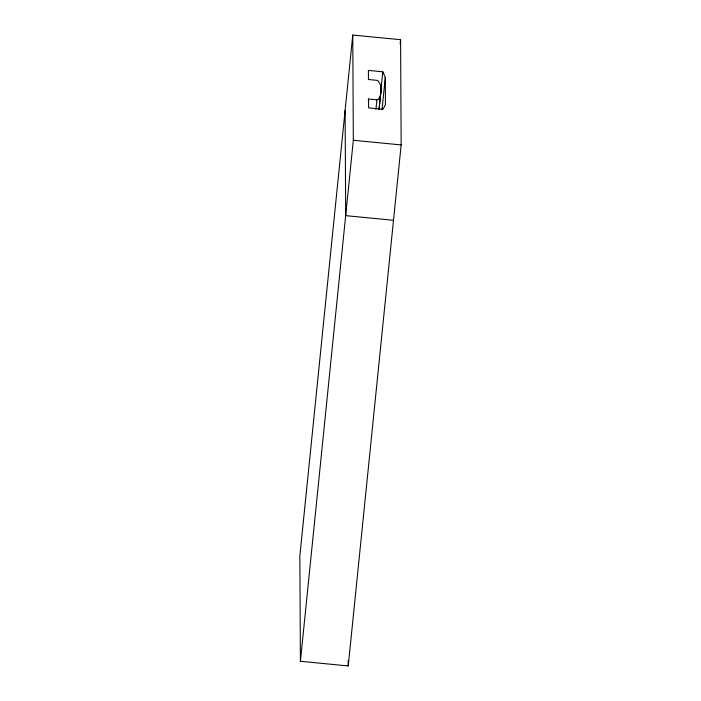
<?xml version="1.0" encoding="UTF-8"?>
<svg xmlns="http://www.w3.org/2000/svg" width="701" height="701" viewBox="0 0 701 701"><rect width="100%" height="100%" fill="white"/><g stroke="black" fill="none" stroke-linecap="round" stroke-linejoin="round"><path stroke-width="1.05" d="M368.56 98.99L368.612 107.893L383 109.295L385.445 104.668L385.305 77.399L382.807 71.817L368.411 70.415L368.454 79.502L377.085 80.361L378.409 81.114L380.345 84.532L381.072 90.192L380.406 95.809L378.505 99.104L376.91 99.805L368.56 98.99L368.34 101.128M352.769 35.05L299.844 556.068L300.405 661.288L348.231 665.95L401.156 144.932L400.595 39.712L352.769 35.05L353.322 140.27L300.405 661.288M375.929 109.417L376.91 99.805M379.004 109.207L379.337 106M379.548 103.871L380.091 98.526M380.31 96.388L382.807 71.817M379.118 109.417L381.072 90.192M382.045 109.452L385.305 77.399M400.157 44.014L400.595 39.712M353.322 140.27L401.156 144.932M393.498 220.298L345.672 215.636L345.111 110.425M348.204 660.526L348.231 665.95"/></g></svg>
